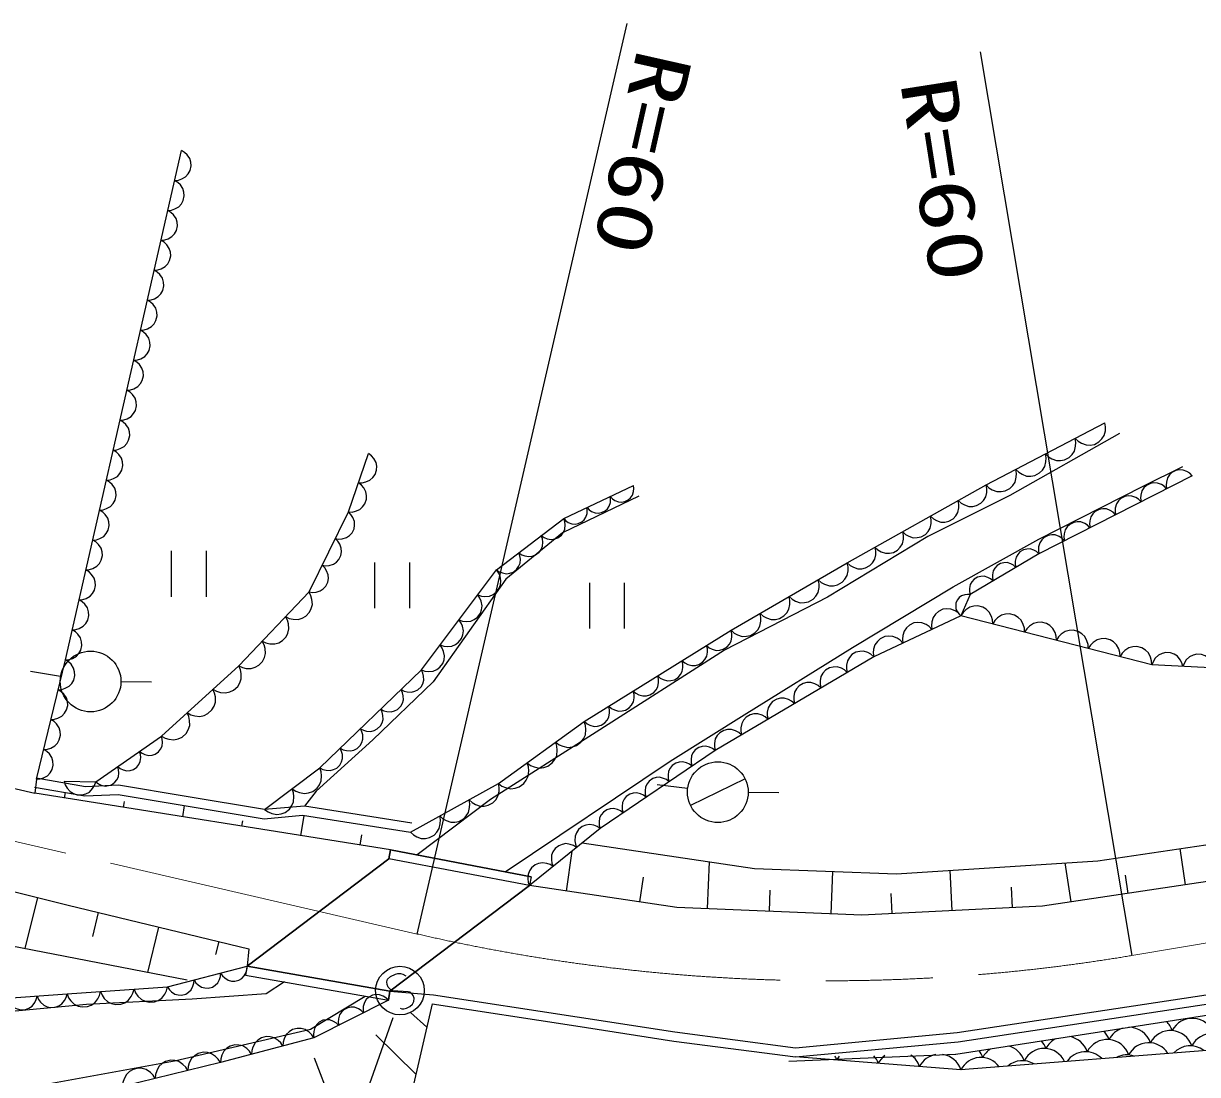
# Model space of a CAD drawing. Units: millimetres, scale not verified. Extents: x 40000 to 680000, y 20000 to 380000.
# Drawn here: x 463564 to 502026, y 268102 to 302545 of the extents above; entities that cross this region are included whole.
import ezdxf
from ezdxf.enums import TextEntityAlignment as Align

# ---------------------------------------------------------------- set-up
doc = ezdxf.new("R2010")
doc.units = ezdxf.units.MM
doc.header["$LTSCALE"] = 1000
doc.linetypes.add('CHAIN', pattern=[18.5, 12, -1.5, 3.5, -1.5])
for name, color, linetype, lineweight in [('M-BGD', 7, 'Continuous', 25), ('M-BMK', 2, 'CHAIN', 13), ('M-STR-STR1', 1, 'Continuous', 25)]:
    doc.layers.add(name, color=color, linetype=linetype, lineweight=lineweight)
doc.layers.add('M-BGD-HTXT', color=7, linetype='Continuous')
doc.styles.add('ＭＳ ゴシック', font='')
doc.styles.get('ＭＳ ゴシック').set_extended_font_data('MS Gothic')

# ---------------------------------------------------------------- blocks, each defined once
blk = doc.blocks.new('BUHIN217')
at = {"color": 7, "linetype": 'Continuous', "lineweight": 25}
blk.add_lwpolyline([(-342, -271), (-255, -329), (-161, -363), (-34, -386), (74, -368), (174, -330), (280, -246), (341, -156), (384, -56), (391, 72), (377, 170), (342, 271)], dxfattribs=at)
blk = doc.blocks.new('BUHIN218')
at = {"color": 7, "linetype": 'Continuous', "lineweight": 25}
blk.add_lwpolyline([(-399, -408), (-275, -469), (-147, -498), (20, -506), (157, -464), (281, -398), (405, -272), (468, -146), (507, -8), (494, 159), (461, 284), (399, 408)], dxfattribs=at)
blk = doc.blocks.new('BUHIN219')
at = {"color": 7, "linetype": 'Continuous', "lineweight": 25}
blk.add_lwpolyline([(-360, -425), (-235, -476), (-109, -495), (55, -491), (185, -441), (301, -368), (413, -236), (465, -109), (494, 27), (470, 189), (429, 308), (360, 425)], dxfattribs=at)
blk = doc.blocks.new('BUHIN220')
at = {"color": 7, "linetype": 'Continuous', "lineweight": 25}
blk.add_lwpolyline([(-188, -449), (-71, -459), (39, -442), (175, -395), (270, -319), (348, -228), (406, -89), (417, 31), (405, 152), (343, 281), (277, 370), (188, 449)], dxfattribs=at)
blk = doc.blocks.new('BUHIN221')
at = {"color": 7, "linetype": 'Continuous', "lineweight": 25}
blk.add_lwpolyline([(-138, -489), (-15, -484), (97, -452), (231, -387), (320, -296), (389, -191), (432, -40), (427, 85), (399, 209), (318, 335), (239, 418), (138, 489)], dxfattribs=at)
blk = doc.blocks.new('BUHIN222')
at = {"color": 7, "linetype": 'Continuous', "lineweight": 25}
blk.add_lwpolyline([(-432, -369), (-315, -440), (-191, -480), (-26, -504), (113, -474), (243, -420), (377, -306), (450, -187), (501, -54), (504, 113), (482, 240), (432, 369)], dxfattribs=at)
blk = doc.blocks.new('BUHIN223')
at = {"color": 7, "linetype": 'Continuous', "lineweight": 25}
blk.add_lwpolyline([(-313, -340), (-212, -386), (-108, -407), (28, -409), (138, -372), (237, -316), (334, -210), (382, -107), (410, 5), (396, 140), (366, 240), (313, 340)], dxfattribs=at)
blk = doc.blocks.new('BUHIN224')
at = {"color": 7, "linetype": 'Continuous', "lineweight": 25}
blk.add_lwpolyline([(-283, -427), (-163, -460), (-46, -464), (103, -443), (217, -383), (315, -304), (403, -171), (437, -50), (448, 78), (409, 224), (359, 328), (283, 427)], dxfattribs=at)
blk = doc.blocks.new('BUHIN225')
at = {"color": 7, "linetype": 'Continuous', "lineweight": 25}
blk.add_lwpolyline([(-350, -302), (-254, -360), (-153, -392), (-19, -410), (94, -385), (199, -341), (308, -247), (367, -150), (408, -42), (410, 94), (391, 197), (350, 302)], dxfattribs=at)
blk = doc.blocks.new('BUHIN226')
at = {"color": 7, "linetype": 'Continuous', "lineweight": 25}
blk.add_lwpolyline([(-370, -202), (-296, -272), (-212, -320), (-95, -362), (10, -362), (112, -342), (227, -280), (299, -204), (356, -115), (384, 5), (387, 101), (370, 202)], dxfattribs=at)
blk = doc.blocks.new('BUHIN227')
at = {"color": 7, "linetype": 'Continuous', "lineweight": 25}
blk.add_lwpolyline([(-464, -293), (-362, -378), (-249, -433), (-94, -478), (43, -470), (174, -436), (318, -345), (405, -241), (472, -121), (498, 39), (495, 163), (464, 293)], dxfattribs=at)
blk = doc.blocks.new('BUHIN228')
at = {"color": 7, "linetype": 'Continuous', "lineweight": 25}
blk.add_lwpolyline([(-448, -366), (-330, -442), (-205, -485), (-37, -512), (105, -486), (238, -433), (377, -320), (455, -200), (510, -66), (516, 104), (497, 234), (448, 366)], dxfattribs=at)
blk = doc.blocks.new('BUHIN229')
at = {"color": 7, "linetype": 'Continuous', "lineweight": 25}
blk.add_lwpolyline([(-385, -272), (-294, -340), (-194, -383), (-59, -414), (58, -401), (169, -366), (288, -281), (358, -188), (410, -82), (426, 55), (417, 162), (385, 272)], dxfattribs=at)
blk = doc.blocks.new('BUHIN230')
at = {"color": 7, "linetype": 'Continuous', "lineweight": 25}
blk.add_lwpolyline([(-459, -304), (-355, -386), (-241, -439), (-84, -481), (53, -470), (184, -433), (326, -339), (411, -233), (476, -111), (499, 49), (492, 174), (459, 304)], dxfattribs=at)
blk = doc.blocks.new('BUHIN231')
at = {"color": 7, "linetype": 'Continuous', "lineweight": 25}
blk.add_lwpolyline([(-439, -282), (-341, -362), (-233, -413), (-86, -455), (44, -445), (169, -412), (305, -325), (387, -226), (449, -111), (473, 40), (468, 158), (439, 282)], dxfattribs=at)
blk = doc.blocks.new('BUHIN232')
at = {"color": 7, "linetype": 'Continuous', "lineweight": 25}
blk.add_lwpolyline([(-471, -283), (-371, -370), (-259, -428), (-105, -476), (32, -471), (164, -440), (310, -352), (400, -250), (470, -132), (499, 27), (499, 152), (471, 283)], dxfattribs=at)
blk = doc.blocks.new('BUHIN233')
at = {"color": 7, "linetype": 'Continuous', "lineweight": 25}
blk.add_lwpolyline([(405, 237), (320, 313), (225, 363), (94, 406), (-23, 402), (-136, 377), (-262, 304), (-339, 218), (-400, 117), (-427, -19), (-427, -125), (-405, -237)], dxfattribs=at)
blk = doc.blocks.new('BUHIN234')
at = {"color": 7, "linetype": 'Continuous', "lineweight": 25}
blk.add_lwpolyline([(361, 245), (278, 310), (187, 351), (62, 383), (-47, 372), (-150, 342), (-262, 266), (-329, 181), (-379, 83), (-395, -44), (-389, -143), (-361, -245)], dxfattribs=at)
blk = doc.blocks.new('BUHIN236')
at = {"color": 7, "linetype": 'Continuous', "lineweight": 25}
blk.add_lwpolyline([(462, 251), (370, 339), (265, 399), (120, 451), (-12, 452), (-139, 427), (-283, 349), (-373, 256), (-444, 145), (-479, -6), (-483, -125), (-462, -251)], dxfattribs=at)
blk = doc.blocks.new('BUHIN237')
at = {"color": 7, "linetype": 'Continuous', "lineweight": 25}
blk.add_lwpolyline([(417, 281), (321, 356), (216, 404), (73, 441), (-52, 429), (-172, 394), (-301, 307), (-378, 209), (-436, 97), (-455, -49), (-448, -163), (-417, -281)], dxfattribs=at)
blk = doc.blocks.new('BUHIN238')
at = {"color": 7, "linetype": 'Continuous', "lineweight": 25}
blk.add_lwpolyline([(361, 277), (270, 339), (173, 376), (41, 402), (-71, 384), (-177, 346), (-289, 260), (-353, 168), (-399, 64), (-408, -70), (-396, -172), (-361, -277)], dxfattribs=at)
blk = doc.blocks.new('BUHIN239')
at = {"color": 7, "linetype": 'Continuous', "lineweight": 25}
blk.add_lwpolyline([(366, 335), (262, 394), (153, 425), (8, 441), (-113, 411), (-224, 360), (-338, 256), (-399, 150), (-439, 32), (-437, -114), (-414, -224), (-366, -335)], dxfattribs=at)
blk = doc.blocks.new('BUHIN245')
at = {"color": 7, "linetype": 'Continuous', "lineweight": 25}
blk.add_lwpolyline([(508, 2), (470, 118), (408, 217), (309, 329), (197, 389), (77, 427), (-80, 427), (-199, 388), (-311, 327), (-410, 215), (-468, 115), (-508, -2)], dxfattribs=at)
blk = doc.blocks.new('BUHIN246')
at = {"color": 7, "linetype": 'Continuous', "lineweight": 25}
blk.add_lwpolyline([(528, -103), (512, 27), (469, 142), (389, 278), (285, 364), (168, 428), (4, 460), (-128, 444), (-256, 403), (-382, 307), (-463, 216), (-528, 103)], dxfattribs=at)
blk = doc.blocks.new('BUHIN252')
at = {"color": 7, "linetype": 'Continuous', "lineweight": 25}
blk.add_lwpolyline([(-427, -139), (-363, -227), (-285, -293), (-171, -360), (-61, -381), (50, -380), (183, -337), (273, -273), (350, -191), (403, -70), (425, 29), (427, 139)], dxfattribs=at)
blk = doc.blocks.new('BUHIN253')
at = {"color": 7, "linetype": 'Continuous', "lineweight": 25}
blk.add_lwpolyline([(-546, -71), (-488, -191), (-409, -289), (-287, -395), (-159, -445), (-25, -469), (144, -447), (267, -390), (378, -309), (469, -175), (518, -60), (546, 71)], dxfattribs=at)
blk = doc.blocks.new('BUHIN254')
at = {"color": 7, "linetype": 'Continuous', "lineweight": 25}
blk.add_lwpolyline([(-486, -64), (-435, -171), (-364, -258), (-255, -352), (-141, -397), (-22, -418), (129, -398), (238, -347), (338, -275), (418, -155), (462, -53), (486, 64)], dxfattribs=at)
blk = doc.blocks.new('BUHIN257')
at = {"color": 7, "linetype": 'Continuous', "lineweight": 25}
blk.add_lwpolyline([(394, 230), (311, 303), (219, 352), (92, 394), (-22, 391), (-132, 366), (-254, 295), (-329, 211), (-388, 114), (-414, -18), (-415, -121), (-394, -230)], dxfattribs=at)
blk = doc.blocks.new('BUHIN258')
at = {"color": 7, "linetype": 'Continuous', "lineweight": 25}
blk.add_lwpolyline([(502, 165), (426, 268), (334, 346), (200, 424), (70, 448), (-61, 447), (-216, 396), (-322, 319), (-412, 223), (-474, 81), (-499, -36), (-502, -165)], dxfattribs=at)
blk = doc.blocks.new('BUHIN259')
at = {"color": 7, "linetype": 'Continuous', "lineweight": 25}
blk.add_lwpolyline([(526, 161), (449, 270), (355, 353), (217, 438), (82, 465), (-54, 467), (-217, 417), (-328, 339), (-425, 241), (-492, 94), (-521, -27), (-526, -161)], dxfattribs=at)
blk = doc.blocks.new('BUHIN331')
at = {"color": 7, "linetype": 'Continuous', "lineweight": 25}
for p, q in [((617, -715), (529, 782)), ((-621, 715), (-532, -783))]:
    blk.add_line(p, q, dxfattribs=at)
blk = doc.blocks.new('BUHIN368')
at = {"color": 7, "linetype": 'Continuous', "lineweight": 25}
blk.add_lwpolyline([(-89, -495), (31, -478), (138, -436), (265, -360), (344, -261), (402, -152), (430, 2), (414, 125), (374, 244), (282, 361), (196, 435), (89, 495)], dxfattribs=at)
blk = doc.blocks.new('BUHIN369')
at = {"color": 7, "linetype": 'Continuous', "lineweight": 25}
blk.add_lwpolyline([(-83, -497), (38, -479), (145, -435), (270, -356), (348, -257), (404, -146), (430, 8), (412, 130), (371, 250), (278, 365), (190, 438), (83, 497)], dxfattribs=at)
blk = doc.blocks.new('BUHIN380')
at = {"color": 7, "linetype": 'Continuous', "lineweight": 25}
blk.add_circle((0, 0), 995, dxfattribs=at)
blk = doc.blocks.new('BUHIN382')
at = {"color": 7, "linetype": 'Continuous', "lineweight": 25}
blk.add_line((866, 490), (-866, -490), dxfattribs=at)
blk.add_circle((0, 0), 995, dxfattribs=at)
blk = doc.blocks.new('BUHIN384')
at = {"color": 7, "linetype": 'Continuous', "lineweight": 25}
blk.add_lwpolyline([(38, -571), (100, -591), (166, -586), (247, -559), (355, -498), (432, -422), (479, -327), (481, -224), (439, -142), (406, -92), (339, -38), (268, -27), (-235, -23), (-312, 16), (-390, 88), (-430, 175), (-443, 255), (-430, 345), (-339, 438), (-179, 528), (-104, 557), (-20, 563), (65, 542), (159, 490)], dxfattribs=at)
blk.add_circle((0, 0), 796, dxfattribs=at)

msp = doc.modelspace()

# ---------------------------------------------------------------- linework, layer by layer
at = {"layer": 'M-BGD'}
for p, q in [((476467, 272707), (483344, 302545)), ((494906, 301617), (499879, 272002)), ((464938, 281690), (468740, 298385)), ((495099, 287421), (498995, 289456)), ((499470, 289110), (495877, 287075)), ((474207, 286538), (474871, 288457)), ((501851, 287724), (496829, 285170)), ((500249, 287378), (501548, 288027)), ((481263, 286324), (483551, 287403)), ((490553, 284867), (495099, 287421)), ((496829, 285646), (500249, 287378)), ((483723, 287057), (481220, 285849)), ((495877, 287075), (493193, 285733)), ((472920, 283915), (474207, 286538)), ((479061, 284640), (481263, 286324)), ((481220, 285849), (479363, 284338)), ((493193, 285733), (489903, 283742)), ((494016, 284088), (496829, 285646)), ((496829, 285170), (494578, 283828)), ((476601, 281359), (479061, 284640)), ((486744, 282659), (490553, 284867)), ((479363, 284338), (476989, 280971)), ((470615, 281496), (472920, 283915)), ((490725, 282097), (494016, 284088)), ((489903, 283742), (486526, 282010)), ((494578, 283828), (494275, 283136)), ((494275, 283136), (491418, 281794)), ((500533, 281533), (494275, 283136)), ((481938, 279672), (486744, 282659)), ((486526, 282010), (482327, 279326)), ((487176, 279889), (490725, 282097)), ((463991, 277779), (464938, 281690)), ((491418, 281794), (486223, 278720)), ((464776, 281144), (463790, 281306)), ((468083, 279191), (470615, 281496)), ((473275, 278153), (476601, 281359)), ((503577, 281364), (500533, 281533)), ((466763, 280979), (467763, 280976)), ((476989, 280971), (475004, 279072)), ((450851, 280399), (463939, 277317)), ((479125, 277638), (481938, 279672)), ((484751, 278374), (487176, 279889)), ((482327, 279326), (478864, 277118)), ((465936, 277690), (468083, 279191)), ((475004, 279072), (473148, 277388)), ((486223, 278720), (482457, 276166)), ((471463, 276783), (473275, 278153)), ((479342, 274749), (484751, 278374)), ((463991, 277779), (463939, 277317)), ((465593, 277532), (463981, 277817)), ((464896, 277715), (465936, 277690)), ((463929, 277521), (465574, 277231)), ((475587, 275469), (463939, 277317)), ((464908, 277163), (464937, 277343)), ((466680, 277580), (465593, 277532)), ((468890, 277212), (466680, 277580)), ((473148, 277388), (472773, 276896)), ((476239, 276046), (479125, 277638)), ((485319, 277473), (484326, 277591)), ((487312, 277350), (488312, 277346)), ((465574, 277231), (466662, 277279)), ((466662, 277279), (471450, 276481)), ((466845, 276854), (466876, 277046)), ((471463, 276783), (468890, 277212)), ((478864, 277118), (476466, 275300)), ((468782, 276545), (468841, 276916)), ((471450, 276481), (472708, 276602)), ((472773, 276896), (471463, 276783)), ((472656, 275928), (472762, 276594)), ((472708, 276602), (476239, 276046)), ((476286, 276342), (472773, 276896)), ((470719, 276237), (470748, 276415)), ((482457, 276166), (480144, 274291)), ((498757, 275107), (507889, 276460)), ((474593, 275620), (474647, 275954)), ((475587, 275469), (475531, 275174)), ((475531, 275174), (475587, 275469)), ((475587, 275469), (480200, 274585)), ((481349, 274113), (481542, 275424)), ((481870, 275690), (487512, 274853)), ((501631, 274319), (501453, 275506)), ((459025, 275148), (465027, 273649)), ((475531, 275174), (470893, 271655)), ((480144, 274291), (475531, 275174)), ((485977, 273538), (486041, 275071)), ((492162, 274684), (498757, 275107)), ((497887, 273756), (497694, 275039)), ((487512, 274853), (492162, 274684)), ((490021, 273368), (490079, 274760)), ((493991, 273470), (493926, 274797)), ((499759, 274038), (499670, 274633)), ((475570, 270832), (480144, 274291)), ((480200, 274585), (480144, 274291)), ((480200, 274585), (480144, 274291)), ((484966, 273580), (480144, 274291)), ((483760, 273758), (483879, 274566)), ((495965, 273567), (495931, 274245)), ((502567, 274459), (496951, 273616)), ((464026, 273898), (463609, 272229)), ((487999, 273453), (488028, 274143)), ((492018, 273374), (491986, 274033)), ((465027, 273649), (470948, 272219)), ((491032, 273325), (484966, 273580)), ((496951, 273616), (491032, 273325)), ((466014, 273410), (465823, 272623)), ((467987, 272934), (467628, 271447)), ((468928, 271194), (463123, 272324)), ((469961, 272457), (469860, 272036)), ((470948, 272219), (470893, 271655)), ((468284, 270975), (470893, 271655)), ((470893, 271655), (470841, 271359)), ((470893, 271655), (470841, 271359)), ((475570, 270832), (470893, 271655)), ((470841, 271359), (475518, 270536)), ((464991, 270744), (468284, 270975)), ((472116, 271135), (471520, 270744)), ((475570, 270832), (475518, 270536)), ((475518, 270536), (475570, 270832)), ((475570, 270832), (476994, 270711)), ((494150, 269475), (503158, 270839)), ((451299, 269762), (464991, 270744)), ((465627, 270397), (458925, 269762)), ((469093, 270571), (465627, 270397)), ((471520, 270744), (469093, 270571)), ((472964, 269588), (474763, 270669)), ((475518, 270536), (473080, 269300)), ((476949, 270414), (476247, 267353)), ((476949, 270414), (481662, 269693)), ((476994, 270711), (481707, 269989)), ((494187, 269177), (503205, 270542)), ((476773, 269649), (476247, 270135)), ((494107, 268765), (503323, 270203)), ((475663, 269960), (470758, 256106)), ((481661, 269693), (484865, 269199)), ((481707, 269989), (484904, 269496)), ((468516, 268549), (472964, 269588)), ((473080, 269300), (470018, 268491)), ((476422, 268119), (475112, 269403)), ((484904, 269496), (488857, 268979)), ((488857, 268979), (494150, 269475)), ((484865, 269199), (488852, 268677)), ((488852, 268677), (494187, 269177)), ((503915, 269019), (494276, 268258)), ((464067, 267740), (468516, 268549)), ((470018, 268491), (465742, 267451)), ((473886, 266585), (473099, 268634)), ((494094, 268759), (488633, 268529)), ((494276, 268258), (488852, 268677))]:
    msp.add_line(p, q, dxfattribs=at)
for points in [[(494578, 283828), (494487, 283837), (494402, 283825), (494296, 283791), (494221, 283733), (494159, 283663), (494112, 283556), (494103, 283463), (494111, 283368), (494158, 283268), (494208, 283198), (494275, 283136)], [(464896, 277715), (464933, 277594), (464993, 277491), (465091, 277374), (465204, 277309), (465326, 277268), (465487, 277264), (465610, 277300), (465726, 277360), (465830, 277472), (465892, 277572), (465936, 277690)]]:
    msp.add_lwpolyline(points, dxfattribs=at)
for centre, start, end in [((499783, 268913), 107.0597, 152.9636), ((499783, 268913), 18.2033, 90.6695), ((500496, 269312), 18.2033, 45.944), ((501852, 269208), 18.2033, 152.9636), ((497714, 268618), 116.5879, 152.9636), ((497714, 268618), 18.2033, 81.1414), ((499070, 268513), 18.2033, 152.9636), ((498427, 269017), 18.2033, 43.3135), ((501139, 268808), 18.2033, 152.9636), ((502495, 268703), 20.5196, 152.9636), ((494289, 268428), 18.2033, 38.2821), ((495645, 268323), 122.618, 152.9636), ((495645, 268323), 18.2033, 75.1112), ((497001, 268218), 24.7087, 152.9636), ((496358, 268722), 18.2033, 40.7634), ((498357, 268113), 43.6974, 145.3306), ((500426, 268408), 31.4997, 152.9636), ((501782, 268304), 52.276, 136.7519), ((489508, 268342), 18.2033, 28.9632), ((490864, 268237), 140.9801, 152.9636), ((490864, 268237), 18.2033, 40.9467), ((492220, 268133), 126.3107, 152.9636), ((492220, 268133), 18.2033, 55.6161), ((493576, 268028), 99.5637, 152.9636), ((493576, 268028), 18.2033, 82.3631), ((494932, 267923), 36.0644, 152.9636), ((496288, 267818), 58.5944, 130.4336), ((499713, 268009), 71.2067, 117.8213)]:
    msp.add_arc(centre, 737, start, end, dxfattribs=at)
at = {"layer": 'M-BMK'}
for p, q in [((448390, 279178), (476467, 272707)), ((523264, 275929), (499879, 272002))]:
    msp.add_line(p, q, dxfattribs=at)
msp.add_arc((489943, 331174), 60000, 257.02094, 279.53241, dxfattribs=at)
at = {"layer": 'M-STR-STR1'}
for p, q in [((480200, 274585), (475587, 275469)), ((470893, 271655), (475531, 275174)), ((480144, 274291), (475531, 275174)), ((480144, 274291), (475570, 270832)), ((470893, 271655), (475570, 270832)), ((470841, 271359), (475518, 270536))]:
    msp.add_line(p, q, dxfattribs=at)

# ---------------------------------------------------------------- block references
at = {"layer": 'M-BGD', "rotation": 356.62464}
for name, p in [('BUHIN369', (468628, 297894)), ('BUHIN369', (468404, 296912)), ('BUHIN369', (468181, 295930)), ('BUHIN369', (467957, 294948)), ('BUHIN369', (467733, 293966)), ('BUHIN369', (467510, 292983)), ('BUHIN369', (467286, 292001)), ('BUHIN369', (467062, 291019)), ('BUHIN369', (466839, 290037)), ('BUHIN369', (466615, 289055)), ('BUHIN232', (498508, 289202)), ('BUHIN232', (497534, 288693)), ('BUHIN369', (466391, 288073)), ('BUHIN221', (474705, 287977)), ('BUHIN232', (496560, 288184)), ('BUHIN232', (495586, 287676)), ('BUHIN233', (501433, 287512)), ('BUHIN369', (466168, 287091)), ('BUHIN221', (474373, 287017)), ('BUHIN226', (483169, 287223)), ('BUHIN231', (494644, 287166)), ('BUHIN233', (500596, 287086)), ('BUHIN226', (482407, 286863)), ('BUHIN231', (493735, 286655)), ('BUHIN233', (499759, 286660)), ('BUHIN369', (465944, 286109)), ('BUHIN220', (473993, 286100)), ('BUHIN226', (481644, 286503)), ('BUHIN233', (498922, 286235)), ('BUHIN225', (480896, 286043)), ('BUHIN231', (492826, 286144)), ('BUHIN233', (498085, 285809)), ('BUHIN225', (480162, 285482)), ('BUHIN231', (491917, 285633)), ('BUHIN233', (497248, 285383)), ('BUHIN369', (465720, 285127)), ('BUHIN220', (473564, 285226)), ('BUHIN231', (491008, 285123)), ('BUHIN331', (468984, 284510)), ('BUHIN225', (479428, 284921)), ('BUHIN234', (496454, 284947)), ('BUHIN369', (465497, 284145)), ('BUHIN220', (473135, 284352)), ('BUHIN331', (475644, 284130)), ('BUHIN224', (478754, 284230)), ('BUHIN230', (490077, 284591)), ('BUHIN234', (495704, 284499)), ('BUHIN331', (482684, 283464)), ('BUHIN230', (489125, 284039)), ('BUHIN234', (494953, 284052)), ('BUHIN219', (472536, 283511)), ('BUHIN224', (478139, 283410)), ('BUHIN369', (465273, 283163)), ('BUHIN230', (488172, 283487)), ('BUHIN246', (494797, 283002)), ('BUHIN219', (471768, 282705)), ('BUHIN230', (487220, 282935)), ('BUHIN236', (493799, 282912)), ('BUHIN246', (495840, 282735)), ('BUHIN224', (477523, 282590)), ('BUHIN229', (486343, 282411)), ('BUHIN236', (492847, 282465)), ('BUHIN246', (496883, 282468)), ('BUHIN369', (465049, 282181)), ('BUHIN219', (470999, 281899)), ('BUHIN236', (491894, 282017)), ('BUHIN246', (497926, 282201)), ('BUHIN246', (498968, 281933)), ('BUHIN380', (465763, 280982)), ('BUHIN224', (476908, 281769)), ('BUHIN229', (485542, 281913)), ('BUHIN237', (490985, 281538)), ('BUHIN246', (500011, 281666)), ('BUHIN245', (501040, 281504)), ('BUHIN368', (464819, 281201)), ('BUHIN218', (470193, 281112)), ('BUHIN229', (484741, 281415)), ('BUHIN245', (502055, 281448)), ('BUHIN223', (476268, 281039)), ('BUHIN229', (483941, 280917)), ('BUHIN237', (490119, 281025)), ('BUHIN218', (469349, 280344)), ('BUHIN237', (489254, 280513)), ('BUHIN368', (464583, 280223)), ('BUHIN223', (475603, 280397)), ('BUHIN229', (483140, 280419)), ('BUHIN237', (488388, 280001)), ('BUHIN218', (468505, 279575)), ('BUHIN223', (474938, 279756)), ('BUHIN229', (482339, 279921)), ('BUHIN368', (464346, 279245)), ('BUHIN228', (481469, 279333)), ('BUHIN237', (487522, 279488)), ('BUHIN217', (467725, 278941)), ('BUHIN223', (474273, 279115)), ('BUHIN237', (486656, 278976)), ('BUHIN228', (480531, 278655)), ('BUHIN238', (485847, 278465)), ('BUHIN368', (464110, 278268)), ('BUHIN217', (467010, 278441)), ('BUHIN223', (473607, 278474)), ('BUHIN217', (466294, 277940)), ('BUHIN222', (472822, 277811)), ('BUHIN228', (479594, 277977)), ('BUHIN238', (485093, 277954)), ('BUHIN382', (486312, 277355)), ('BUHIN227', (478644, 277372)), ('BUHIN238', (484340, 277443)), ('BUHIN222', (471916, 277126)), ('BUHIN238', (483587, 276932)), ('BUHIN227', (477682, 276842)), ('BUHIN227', (476720, 276311)), ('BUHIN238', (482834, 276421)), ('BUHIN239', (482071, 275853)), ('BUHIN239', (481300, 275228)), ('BUHIN239', (480529, 274603)), ('BUHIN252', (470458, 271542)), ('BUHIN384', (475898, 270854)), ('BUHIN252', (468719, 271088)), ('BUHIN252', (469589, 271315)), ('BUHIN254', (464502, 270709)), ('BUHIN253', (465540, 270782)), ('BUHIN253', (466638, 270860)), ('BUHIN253', (467736, 270937)), ('BUHIN254', (463524, 270639)), ('BUHIN257', (475112, 270330)), ('BUHIN257', (474299, 269918)), ('BUHIN258', (472569, 269165)), ('BUHIN257', (473486, 269506)), ('BUHIN258', (471549, 268895)), ('BUHIN259', (469483, 268361)), ('BUHIN258', (470528, 268626)), ('BUHIN259', (468414, 268101)), ('BUHIN259', (467346, 267841))]:
    msp.add_blockref(name, p, dxfattribs=at)

# ---------------------------------------------------------------- texts
at = {"layer": 'M-BGD-HTXT', "style": 'ＭＳ ゴシック', "width": 1.35}
for rotation, p in [(257.3, (483157, 301911)), (278.9, (491738, 300538))]:
    msp.add_text('R=60', height=1833, rotation=rotation, dxfattribs=at).set_placement(p, align=Align.BOTTOM_LEFT)

doc.saveas('drawing.dxf')
